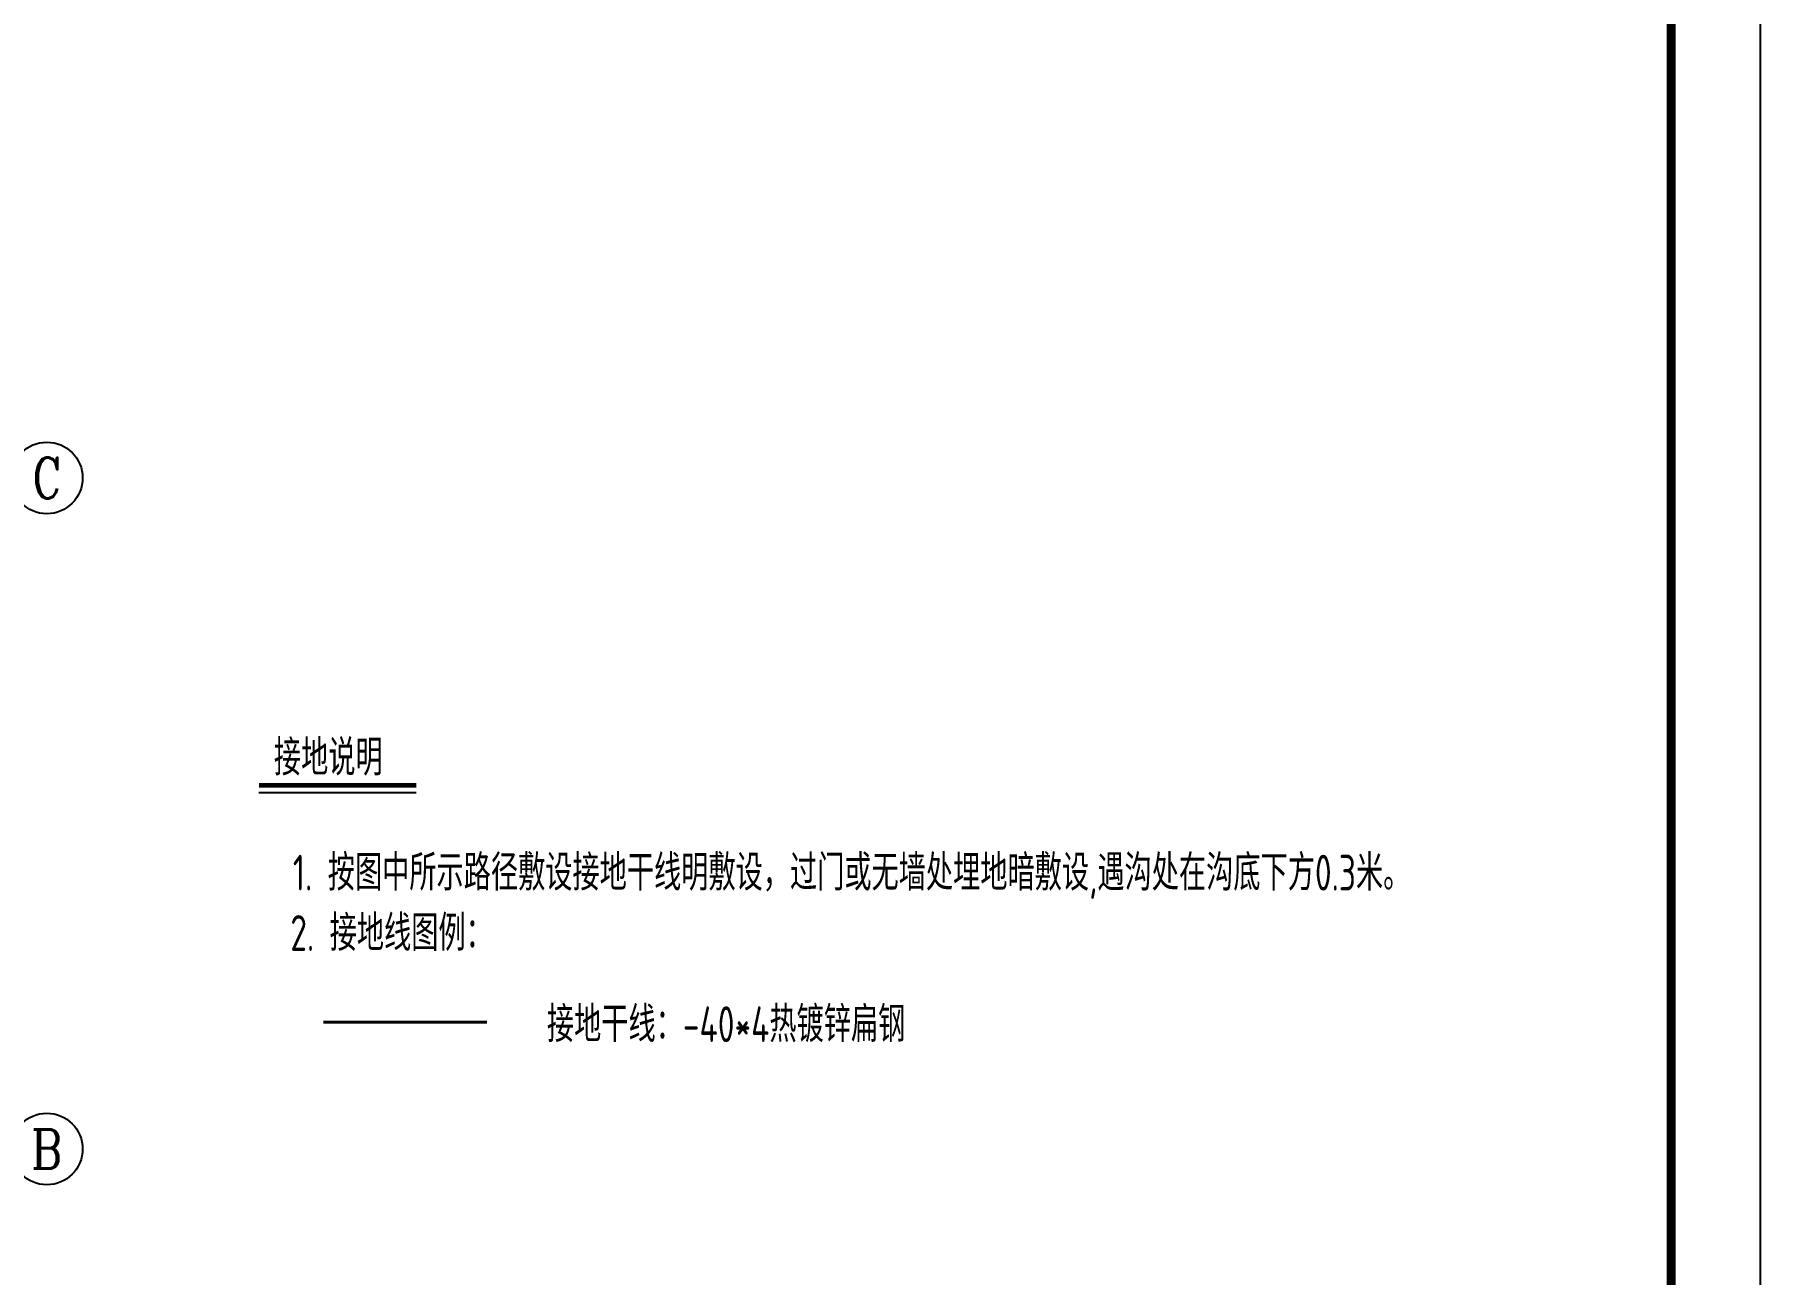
# Model space of a CAD drawing. Extents: x 4532298 to 10139194, y -639876 to -207028.
# Drawn here: x 4808676 to 4827974, y -336301 to -322442 of the extents above; entities that cross this region are included whole.
import ezdxf
from ezdxf.enums import TextEntityAlignment as Align

# ---------------------------------------------------------------- set-up
doc = ezdxf.new("R2010")
doc.units = 0
doc.header["$LTSCALE"] = 1000
doc.header["$MEASUREMENT"] = 0
doc.layers.get('0').update_dxf_attribs({"linetype": 'CONTINUOUS'})
for name, color, linetype in [('AXIS_TEXT', 7, 'CONTINUOUS'), ('PUB_TITLE', 4, 'CONTINUOUS'), ('WIRE-接地', 4, 'CONTINUOUS'), ('建筑底图', 251, 'CONTINUOUS'), ('电气', 3, 'CONTINUOUS')]:
    doc.layers.add(name, color=color, linetype=linetype)
doc.styles.add('_TCH_AXIS', font='COMPLEX', dxfattribs={"bigfont": 'GBCBIG'})
doc.styles.add('COMPLEX', font='COMPLEX')
doc.styles.add('SCEI', font='sceie.shx', dxfattribs={"width": 0.75, "bigfont": 'sceic.shx'})
doc.styles.add('TG_LINETYPE', font='sceie.shx', dxfattribs={"width": 0.7, "height": 3, "bigfont": 'sceic.shx'})
doc.linetypes.add('TG_接地', pattern='A,0.75,0,["/",TG_LINETYPE,S=0.05,R=-8.594367,X=-0.1,Y=-0.045],0.65,-0.13,0.13,-0.13', length=2)

# ---------------------------------------------------------------- blocks, each defined once
blk = doc.blocks.new('_AXISO')
blk.add_circle((0, 0), 0.5)
at = {"layer": 'AXIS_TEXT', "style": 'COMPLEX', "width": 1.041667}
blk.add_attdef('A', text='', height=0.56, dxfattribs=at).set_placement((-0.25, -0.28), (0.25, -0.28), align=Align.FIT)

msp = doc.modelspace()

# ---------------------------------------------------------------- linework, layer by layer
at = {"layer": 'PUB_TITLE', "color": 4}
msp.add_lwpolyline([(4743873.5, -350158.8), (4827973.5, -350158.8), (4827973.5, -290758.8), (4743873.5, -290758.8)], close=True, dxfattribs=at)
at = {"layer": 'PUB_TITLE', "color": 4, "const_width": 100}
msp.add_lwpolyline([(4746373.5, -349158.8), (4826973.5, -349158.8), (4826973.5, -291758.8), (4746373.5, -291758.8)], close=True, dxfattribs=at)
at = {"layer": 'WIRE-接地', "color": 4, "linetype": 'TG_接地', "const_width": 35}
msp.add_lwpolyline([(4811906.8, -333480), (4813736.1, -333480)], dxfattribs=at)
at = {"layer": '电气', "color": 6, "linetype": 'Continuous'}
msp.add_line((4811185.5, -330912.9), (4812943.6, -330912.9), dxfattribs=at)
at = {"layer": '电气', "color": 6, "linetype": 'Continuous', "const_width": 50}
msp.add_lwpolyline([(4811185.5, -330833.8), (4812943.6, -330833.8)], dxfattribs=at)

# ---------------------------------------------------------------- block references
at = {"layer": '建筑底图'}
ref = msp.add_blockref('_AXISO', (4808814.1, -327398.3), dxfattribs=dict(at, xscale=800, yscale=800, zscale=800))
ref.add_attrib('A', 'C', dxfattribs={"layer": 'AXIS_TEXT', "color": 0, "height": 455.7, "style": '_TCH_AXIS'}).set_placement((4808651.4, -327626.2), (4808976.9, -327626.2), align=Align.FIT)
ref = msp.add_blockref('_AXISO', (4808814.1, -334898.3), dxfattribs=dict(at, xscale=800, yscale=800, zscale=800))
ref.add_attrib('A', 'B', dxfattribs={"layer": 'AXIS_TEXT', "color": 0, "height": 435.3, "style": '_TCH_AXIS'}).set_placement((4808638, -335115.9), (4808990.3, -335115.9), align=Align.FIT)

# ---------------------------------------------------------------- texts
at = {"layer": '电气', "color": 6, "linetype": 'Continuous', "style": 'SCEI', "width": 0.8}
for s, p in [('接地说明', (4811352.7, -330723.5)), ('1. 按图中所示路径敷设接地干线明敷设，过门或无墙处埋地暗敷设,遇沟处在沟底下方0.3米。', (4811564.5, -332009.7)), ('2. 接地线图例：', (4811536.2, -332684.4)), ('接地干线：-40*4热镀锌扁钢', (4814405.2, -333704))]:
    msp.add_text(s, height=400, dxfattribs=at).set_placement(p)

doc.saveas('drawing.dxf')
